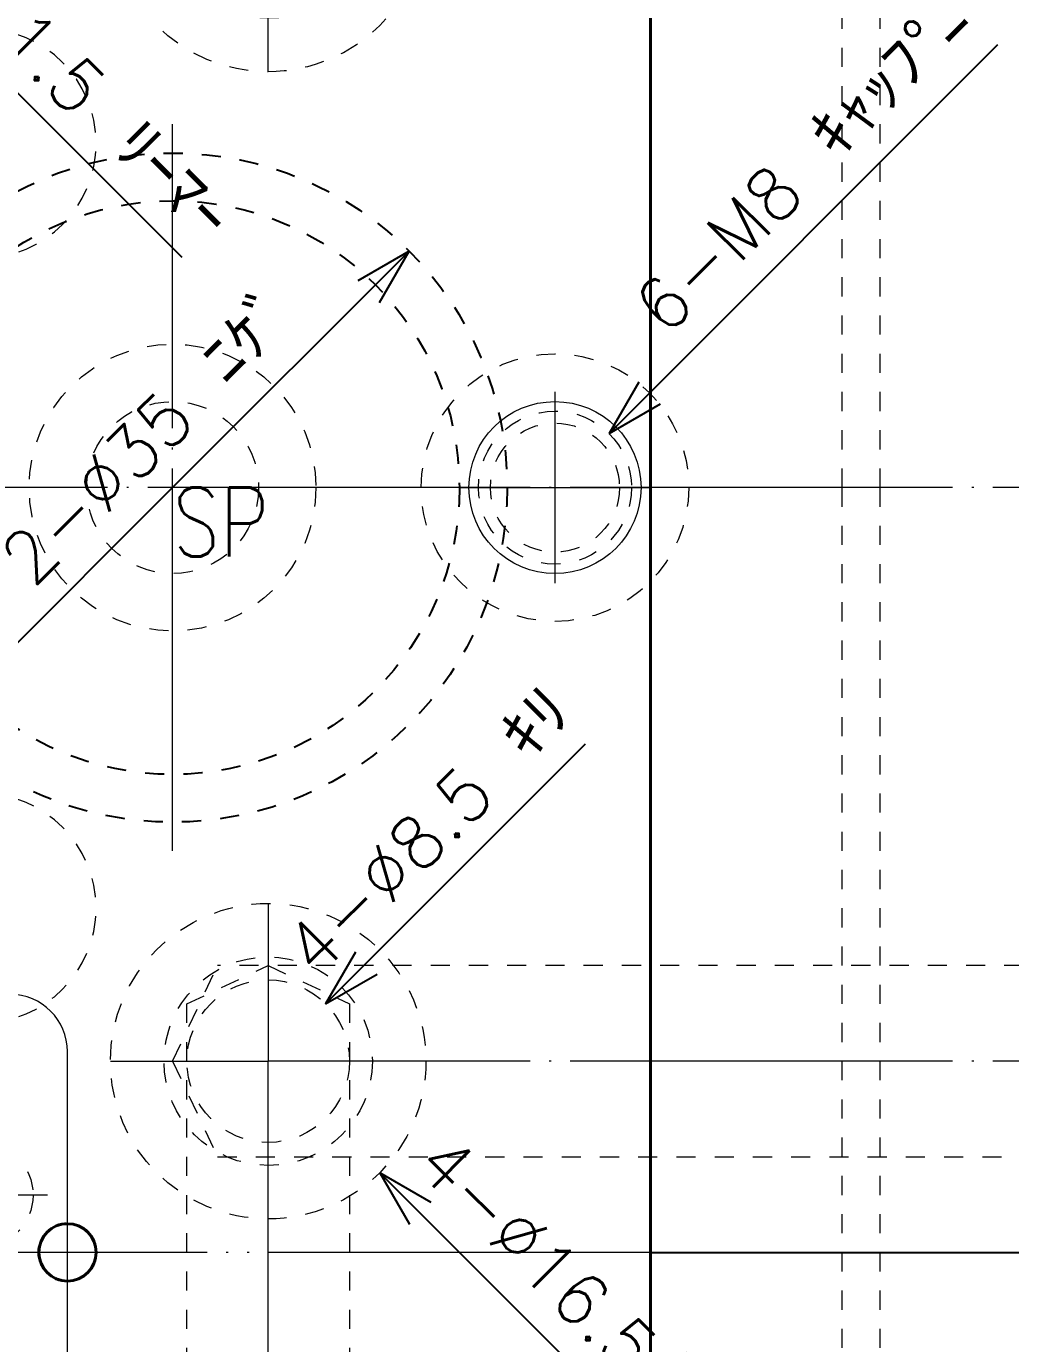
# Model space of a CAD drawing. Extents: x -178 to 604, y -587 to 345.
# Drawn here: x 32.4 to 83.8, y -44.8 to 24.1 of the extents above; entities that cross this region are included whole.
import ezdxf

# ---------------------------------------------------------------- set-up
doc = ezdxf.new("R2010")
doc.units = 0
doc.header["$MEASUREMENT"] = 0
for name, pattern in [('BORDER', [22, 20, -1, 0, -1]), ('DIVIDE', [23, 20, -1, 0, -1, 0, -1]), ('PHANTOM', [35, 30, -1, 1, -1, 1, -1]), ('STITCH', [2, 1, -1])]:
    doc.linetypes.add(name, pattern=pattern)
for name, color, linetype in [('1', 7, 'Continuous'), ('11', 7, 'Continuous'), ('12', 7, 'Continuous'), ('15', 7, 'Continuous'), ('25', 7, 'Continuous'), ('5', 7, 'Continuous'), ('7', 7, 'Continuous'), ('寸法線', 7, 'Continuous')]:
    doc.layers.add(name, color=color, linetype=linetype)
doc.styles.get("Standard").update_dxf_attribs({"font": 'txt', "bigfont": 'extfont'})
doc.dimstyles.new('VELDIM1', dxfattribs={"dimtxt": 2.69875, "dimasz": 3.000166, "dimexe": 0.5, "dimexo": 0.0625, "dimgap": 0.09, "dimtad": 0, "dimdec": 3, "dimdsep": 46, "dimtxsty": 'Standard', "dimcen": 0.09, "dimdle": 2, "dimadec": 0, "dimazin": 0, "dimtfac": 1, "dimtdec": 4, "dimtofl": 0, "dimtmove": 0, "dimatfit": 3, "dimfxl": 1, "dimtolj": 1, "dimtzin": 0, "dimarcsym": 0})
doc.dimstyles.new('VELDIM2', dxfattribs={"dimtxt": 2.69875, "dimasz": 3.000166, "dimexe": 1.25, "dimexo": 0.0625, "dimgap": 0.09, "dimtad": 0, "dimdec": 3, "dimdsep": 46, "dimtxsty": 'Standard', "dimcen": 0.09, "dimdle": 5, "dimadec": 0, "dimazin": 0, "dimtfac": 1, "dimtdec": 4, "dimtofl": 0, "dimtmove": 0, "dimatfit": 3, "dimfxl": 1, "dimtolj": 1, "dimtzin": 0, "dimarcsym": 0})
doc.dimstyles.new('VELDIM4', dxfattribs={"dimtxt": 2.69875, "dimasz": 2.88827, "dimexe": 1.25, "dimexo": 0.0625, "dimgap": 0.09, "dimtad": 0, "dimdec": 3, "dimdsep": 46, "dimtxsty": 'Standard', "dimcen": 0.09, "dimdle": 5, "dimadec": 0, "dimazin": 0, "dimtfac": 1, "dimtdec": 4, "dimtofl": 0, "dimtmove": 0, "dimatfit": 3, "dimfxl": 1, "dimtolj": 1, "dimtzin": 0, "dimarcsym": 0})

# ---------------------------------------------------------------- blocks, each defined once
blk = doc.blocks.new('*D219')
at = {"color": 0}
for p, q in [((20.531, 31.97), (40.49, 12.054)), ((23.148, 30.504), (20.531, 31.97)), ((20.531, 31.97), (22.003, 29.356))]:
    blk.add_line(p, q, dxfattribs=at)
blk.add_text('4-%%c1.5 ﾘｰﾏｰ', height=2.69875, rotation=315.06203, dxfattribs=at).set_placement((25.349, 28.732))
blk = doc.blocks.new('*D222')
at = {"color": 0}
for p, q in [((65, -40), (86.667, -40)), ((86.667, -40), (108.333, -40)), ((108.333, -40), (128.413, -40))]:
    blk.add_line(p, q, dxfattribs=at)
blk.add_text('40 製品基準', height=2.6987, dxfattribs=at).set_placement((130, -40.974))
blk = doc.blocks.new('*D505')
at = {"color": 0}
for p, q in [((66.5, -100), (87.667, -100)), ((87.667, -100), (108.833, -100)), ((108.833, -100), (128.413, -100))]:
    blk.add_line(p, q, dxfattribs=at)
blk.add_text('100', height=2.6987, dxfattribs=at).set_placement((130, -101.111))
blk = doc.blocks.new('*D506')
at = {"color": 0}
for p, q in [((66.605, -110), (87.736, -110)), ((87.736, -110), (108.868, -110)), ((108.868, -110), (128.413, -110))]:
    blk.add_line(p, q, dxfattribs=at)
blk.add_text('110', height=2.6987, dxfattribs=at).set_placement((130, -109.715))
blk = doc.blocks.new('CLUMP279')
at = {"layer": '7', "lineweight": 13}
for p, q in [((-31.5, -26.5), (-20, -26.5)), ((31.5, -26.5), (20, -26.5)), ((-34.5, -55), (-34.5, -29.5)), ((-31.5, -74.272), (-31.5, -29.5)), ((-31.5, -29.5), (-20, -29.5)), ((31.5, -29.5), (20, -29.5)), ((31.5, -74.272), (31.5, -29.5)), ((34.5, -55), (34.5, -29.5)), ((-8.5, -74.272), (-8.5, -48)), ((-5.5, -70), (-5.5, -48)), ((5.5, -70), (5.5, -48)), ((8.5, -74.272), (8.5, -48)), ((-34.5, -66.5), (-34.5, -58)), ((34.5, -66.5), (34.5, -58)), ((-34.5, -73.565), (-34.5, -69.5)), ((34.5, -73.565), (34.5, -69.5)), ((-5.5, -73.565), (-5.5, -73)), ((5.5, -73.565), (5.5, -73)), ((-31.5, -78), (-31.5, -74.272)), ((-8.5, -78), (-8.5, -74.272)), ((8.5, -78), (8.5, -74.272)), ((31.5, -78), (31.5, -74.272)), ((-8.5, -78), (-31.5, -78)), ((8.5, -78), (31.5, -78)), ((-5, -81), (-35, -81)), ((5, -81), (35, -81))]:
    blk.add_line(p, q, dxfattribs=at)
for centre, radius, start, end in [((-31.5, -29.5), 3, 90, 180), ((-20, -28), 1.5, 270, 90), ((20, -28), 1.5, 90, 270), ((31.5, -29.5), 3, 0, 90), ((-7, -48), 1.5, 90, 180), ((7, -48), 1.5, 360, 90)]:
    blk.add_arc(centre, radius, start, end, dxfattribs=at)
blk = doc.blocks.new('CLUMP320')
at = {"layer": '12', "linetype": 'STITCH', "lineweight": 13}
for radius in [8.25, 5.45]:
    blk.add_circle((45, -30), radius, dxfattribs=at)
blk = doc.blocks.new('CLUMP319')
at = {"layer": '12', "color": 5, "linetype": 'BORDER', "lineweight": 5}
for p in [(45, -21.75), (36.75, -30), (53.25, -30), (45, -38.25)]:
    blk.add_line(p, (45, -30), dxfattribs=at)
at = {"layer": '12', "linetype": 'DIVIDE', "lineweight": 13}
blk.add_blockref('CLUMP320', (0, 0), dxfattribs=at)
blk = doc.blocks.new('*D595')
at = {"color": 0}
for p, q in [((19, -60), (56, -60)), ((56, -60), (93, -60)), ((93, -60), (128.413, -60))]:
    blk.add_line(p, q, dxfattribs=at)
blk.add_text('60', height=2.6987, dxfattribs=at).set_placement((130, -61.111))
blk = doc.blocks.new('CLUMP326')
at = {"layer": '12', "linetype": 'STITCH', "lineweight": 13}
for radius in [8.25, 5.45]:
    blk.add_circle((45, 30), radius, dxfattribs=at)
blk = doc.blocks.new('CLUMP325')
at = {"layer": '12', "color": 5, "linetype": 'BORDER', "lineweight": 5}
for p in [(45, 38.25), (36.75, 30), (53.25, 30), (45, 21.75)]:
    blk.add_line(p, (45, 30), dxfattribs=at)
at = {"layer": '12', "linetype": 'DIVIDE', "lineweight": 13}
blk.add_blockref('CLUMP326', (0, 0), dxfattribs=at)
blk = doc.blocks.new('*D607')
at = {"color": 0}
for p, q in [((48.005, -26.995), (61.6, -13.4)), ((49.558, -24.305), (48.005, -26.995)), ((48.005, -26.995), (50.695, -25.442))]:
    blk.add_line(p, q, dxfattribs=at)
blk.add_text('4-%%c8.5 ｷﾘ', height=2.69875, rotation=45, dxfattribs=at).set_placement((47.522, -25.721))
blk = doc.blocks.new('*D608')
at = {"color": 0}
for p, q in [((50.834, -35.834), (76.818, -61.818)), ((53.524, -37.387), (50.834, -35.834)), ((50.834, -35.834), (52.387, -38.524))]:
    blk.add_line(p, q, dxfattribs=at)
blk.add_text('4-%%c16.5(Pｰ12 Oﾘﾝｸﾞ)', height=2.69875, rotation=315, dxfattribs=at).set_placement((52.56, -35.524))
blk = doc.blocks.new('*D675')
at = {"color": 0}
for p, q in [((19, 60), (56, 60)), ((56, 60), (93, 60)), ((93, 60), (128.413, 60))]:
    blk.add_line(p, q, dxfattribs=at)
blk.add_text('60', height=2.6987, dxfattribs=at).set_placement((130, 58.889))
blk = doc.blocks.new('*D676')
at = {"color": 0}
for p, q in [((66.605, 110), (87.736, 110)), ((87.736, 110), (108.868, 110)), ((108.868, 110), (128.413, 110))]:
    blk.add_line(p, q, dxfattribs=at)
blk.add_text('110', height=2.6987, dxfattribs=at).set_placement((130, 110.285))
blk = doc.blocks.new('*D677')
at = {"color": 0}
for p, q in [((66.5, 100), (87.667, 100)), ((87.667, 100), (108.833, 100)), ((108.833, 100), (128.413, 100))]:
    blk.add_line(p, q, dxfattribs=at)
blk.add_text('100', height=2.6987, dxfattribs=at).set_placement((130, 98.889))
blk = doc.blocks.new('*D683')
at = {"color": 0}
for p, q in [((62.828, 2.828), (83.167, 23.167)), ((64.381, 5.518), (62.828, 2.828)), ((62.828, 2.828), (65.518, 4.381))]:
    blk.add_line(p, q, dxfattribs=at)
blk.add_text('6-M8 ｷｬｯﾌ%%dﾆｹﾞ', height=2.69875, rotation=45, dxfattribs=at).set_placement((65.815, 7.851))
blk = doc.blocks.new('*D684')
at = {"color": 0}
for p, q in [((52.374, 12.374), (40, 0)), ((52.374, 12.374), (49.684, 10.821)), ((50.821, 9.684), (52.374, 12.374)), ((27.626, -12.374), (40, 0)), ((29.179, -9.684), (27.626, -12.374)), ((27.626, -12.374), (30.316, -10.821))]:
    blk.add_line(p, q, dxfattribs=at)
blk.add_text('2-%%c35 ﾆｹﾞ', height=2.69875, rotation=45, dxfattribs=at).set_placement((32.673, -5.291))
blk = doc.blocks.new('CLUMP370')
at = {"layer": '11', "linetype": 'STITCH', "lineweight": 5}
blk.add_circle((60, 0), 7, dxfattribs=at)
at = {"layer": '11', "lineweight": 13}
blk.add_circle((60, 0), 4.5, dxfattribs=at)
blk = doc.blocks.new('CLUMP371')
at = {"layer": '11', "linetype": 'STITCH', "lineweight": 5}
blk.add_circle((40, 0), 7.5, dxfattribs=at)
at = {"layer": '11', "linetype": 'STITCH', "lineweight": 13}
blk.add_circle((40, 0), 4.5, dxfattribs=at)
blk = doc.blocks.new('CLUMP372')
at = {"layer": '11', "color": 5, "linetype": 'PHANTOM', "lineweight": 5}
for p, q in [((60, 5), (60, -5)), ((55, 0), (65, 0))]:
    blk.add_line(p, q, dxfattribs=at)
at = {"layer": '11', "linetype": 'STITCH', "lineweight": 13}
blk.add_circle((60, 0), 4, dxfattribs=at)
at = {"layer": '11', "color": 5, "linetype": 'STITCH', "lineweight": 5}
blk.add_circle((60, 0), 3.375, dxfattribs=at)
blk = doc.blocks.new('*D693')
at = {"color": 0}
for p, q in [((65, 40), (86.667, 40)), ((86.667, 40), (108.333, 40)), ((108.333, 40), (128.413, 40))]:
    blk.add_line(p, q, dxfattribs=at)
blk.add_text('40 製品基準', height=2.6987, dxfattribs=at).set_placement((130, 39.026))
blk = doc.blocks.new('*D733')
at = {"color": 0}
for p, q in [((63.5, 149), (85.667, 149)), ((85.667, 149), (107.833, 149)), ((107.833, 149), (128.413, 149))]:
    blk.add_line(p, q, dxfattribs=at)
blk.add_text('149', height=2.6987, dxfattribs=at).set_placement((130, 147.889))
blk = doc.blocks.new('*D758')
at = {"color": 0}
for p, q in [((5, 140), (46.667, 140)), ((46.667, 140), (88.333, 140)), ((88.333, 140), (128.413, 140))]:
    blk.add_line(p, q, dxfattribs=at)
blk.add_text('140', height=2.6987, dxfattribs=at).set_placement((130, 138.889))
blk = doc.blocks.new('*D866')
at = {"color": 0}
for p, q in [((5, -140), (46.667, -140)), ((46.667, -140), (88.333, -140)), ((88.333, -140), (128.413, -140))]:
    blk.add_line(p, q, dxfattribs=at)
blk.add_text('140', height=2.6987, dxfattribs=at).set_placement((130, -141.111))
blk = doc.blocks.new('*D867')
at = {"color": 0}
for p, q in [((63.5, -149), (85.667, -149)), ((85.667, -149), (107.833, -149)), ((107.833, -149), (128.413, -149))]:
    blk.add_line(p, q, dxfattribs=at)
blk.add_text('149', height=2.6987, dxfattribs=at).set_placement((130, -150.111))

msp = doc.modelspace()

# ---------------------------------------------------------------- linework, layer by layer
at = {"layer": '1', "color": 1, "linetype": 'DIVIDE', "lineweight": 13}
msp.add_line((65, -40), (20, -40), dxfattribs=at)
at = {"layer": '11', "color": 3, "linetype": 'STITCH', "lineweight": 25}
msp.add_circle((40, 0), 15, dxfattribs=at)
at = {"layer": '12', "linetype": 'STITCH', "lineweight": 13}
for p, q in [((40, -30), (42.3529, -25)), ((40.75, -27), (45, -25)), ((100.5, -25), (42.3529, -25)), ((45, -25), (49.25, -27)), ((40.75, -100), (40.75, -27)), ((49.25, -27), (49.25, -100)), ((40, -30), (42.3529, -35)), ((42.3529, -35), (100.5, -35))]:
    msp.add_line(p, q, dxfattribs=at)
at = {"layer": '12', "color": 5, "linetype": 'BORDER', "lineweight": 5}
for p, q in [((125, -30), (53.25, -30)), ((45, -95), (45, -35))]:
    msp.add_line(p, q, dxfattribs=at)
at = {"layer": '12', "linetype": 'STITCH', "lineweight": 13}
msp.add_circle((45, -30), 4.25, dxfattribs=at)
at = {"layer": '15', "color": 5, "linetype": 'BORDER', "lineweight": 5}
msp.add_line((33.45, -37), (26.45, -37), dxfattribs=at)
at = {"layer": '15', "linetype": 'STITCH', "lineweight": 13}
msp.add_circle((29.95, -37), 2.75, dxfattribs=at)
at = {"layer": '25', "linetype": 'STITCH', "lineweight": 13}
for p, q in [((75, 173), (75, 0)), ((77, 0), (77, 173)), ((75, 0), (75, -173)), ((77, -173), (77, 0))]:
    msp.add_line(p, q, dxfattribs=at)
at = {"layer": '25', "color": 5, "linetype": 'BORDER', "lineweight": 5}
for p, q in [((40, -19), (40, 19)), ((125, 0), (0, 0))]:
    msp.add_line(p, q, dxfattribs=at)
at = {"layer": '25', "color": 3, "linetype": 'STITCH', "lineweight": 25}
msp.add_circle((40, 0), 17.5, dxfattribs=at)
at = {"layer": '25', "linetype": 'STITCH', "lineweight": 40}
msp.add_circle((34.5, -40), 1.5, dxfattribs=at)
at = {"layer": '25', "linetype": 'STITCH', "lineweight": 13}
for centre in [(30, 18), (30, -22)]:
    msp.add_arc(centre, 6, 270, 90, dxfattribs=at)
at = {"layer": '5', "lineweight": 40}
msp.add_line((65, 110), (65, -110), dxfattribs=at)
msp.add_circle((34.5, -40), 1.5, dxfattribs=at)

# ---------------------------------------------------------------- block references
at = {"layer": '11', "linetype": 'STITCH', "lineweight": 40}
msp.add_blockref('CLUMP371', (0, 0), dxfattribs=at)
at = {"layer": '11', "lineweight": 13}
msp.add_blockref('CLUMP370', (0, 0), dxfattribs=at)
at = {"layer": '11', "linetype": 'PHANTOM', "lineweight": 13}
msp.add_blockref('CLUMP372', (0, 0), dxfattribs=at)
at = {"layer": '12', "lineweight": 13}
for name in ['CLUMP325', 'CLUMP319']:
    msp.add_blockref(name, (0, 0), dxfattribs=at)
at = {"layer": '7', "lineweight": 13}
msp.add_blockref('CLUMP279', (0, 0), dxfattribs=at)

# ---------------------------------------------------------------- texts
at = {"layer": '11', "lineweight": 5, "insert": (40, 0), "char_height": 3.59833, "width": 5.75, "attachment_point": 1}
msp.add_mtext('\\W0.8;SP', dxfattribs=at)

# ---------------------------------------------------------------- dimensions: what is measured, and where the dimension line sits
at = {"layer": '寸法線', "color": 5, "lineweight": 5}
for feature_location, offset, origin, picture, middle in [((63.5, 149), (61.5, -149), (130, 149), '*D733', (130, 149)), ((5, 140), (120, -140), (130, 140), '*D758', (130, 140)), ((66.5, 100), (58.5, -100), (130, 100), '*D677', (130, 100)), ((19, 60), (106, -60), (130, 60), '*D675', (130, 60)), ((5, -140), (120, 140), (130, -140), '*D866', (130, -140)), ((19, -60), (106, 60), (130, -60), '*D595', (130, -60)), ((63.5, -149), (61.5, 149), (130, -149), '*D867', (130, -149)), ((66.5, -100), (58.5, 100), (130, -100), '*D505', (130, -100))]:
    dim = msp.add_ordinate_dim(feature_location=feature_location, offset=offset, dtype=0, origin=origin, dimstyle='VELDIM1', dxfattribs=at)
    dim.commit()
    dim.dimension.update_dxf_attribs({"geometry": picture, "text_midpoint": middle})
at = {"layer": '寸法線', "color": 1, "lineweight": 5}
for feature_location, offset, origin, picture, middle in [((66.6046863561, 110), (58.3953136439, -110), (130, 110), '*D676', (130, 110)), ((66.6046863562, -110), (58.3953136438, 110), (130, -110), '*D506', (130, -110))]:
    dim = msp.add_ordinate_dim(feature_location=feature_location, offset=offset, dtype=0, origin=origin, dimstyle='VELDIM1', dxfattribs=at)
    dim.commit()
    dim.dimension.update_dxf_attribs({"geometry": picture, "text_midpoint": middle})
at = {"layer": '寸法線', "color": 5, "lineweight": 5}
for feature_location, offset, origin, picture, middle in [((65, 40), (60, -40), (130, 40), '*D693', (130, 40)), ((65, -40), (60, 40), (130, -40), '*D222', (130, -40))]:
    dim = msp.add_ordinate_dim(feature_location=feature_location, offset=offset, dtype=0, origin=origin, text='<> 製品基準', dimstyle='VELDIM1', dxfattribs=at)
    dim.commit()
    dim.dimension.update_dxf_attribs({"geometry": picture, "text_midpoint": middle})
for p1, p2, text, dimstyle, picture, middle in [((19.4691, 33.0298), (20.5309, 31.9702), '4-%%c<> ﾘｰﾏｰ', 'VELDIM4', '*D219', (30, 20)), ((57.1716, -2.8284), (62.8284, 2.8284), '6-M<> ｷｬｯﾌ%%dﾆｹﾞ', 'VELDIM2', '*D683', (75, 15)), ((27.6256, -12.3744), (52.3744, 12.3744), '2-%%c<> ﾆｹﾞ', 'VELDIM2', '*D684', (40, 0)), ((41.9948, -33.0052), (48.0052, -26.9948), '4-%%c<> ｷﾘ', 'VELDIM2', '*D607', (55, -20)), ((39.1664, -24.1664), (50.8336, -35.8336), '4-%%c<>(Pｰ12 Oﾘﾝｸﾞ)', 'VELDIM2', '*D608', (64.4076, -49.1801))]:
    dim = msp.add_diameter_dim_2p(p1=p1, p2=p2, text=text, dimstyle=dimstyle, dxfattribs=at)
    dim.commit()
    dim.dimension.update_dxf_attribs({"geometry": picture, "text_midpoint": middle, "dimtype": 131})

doc.saveas('drawing.dxf')
